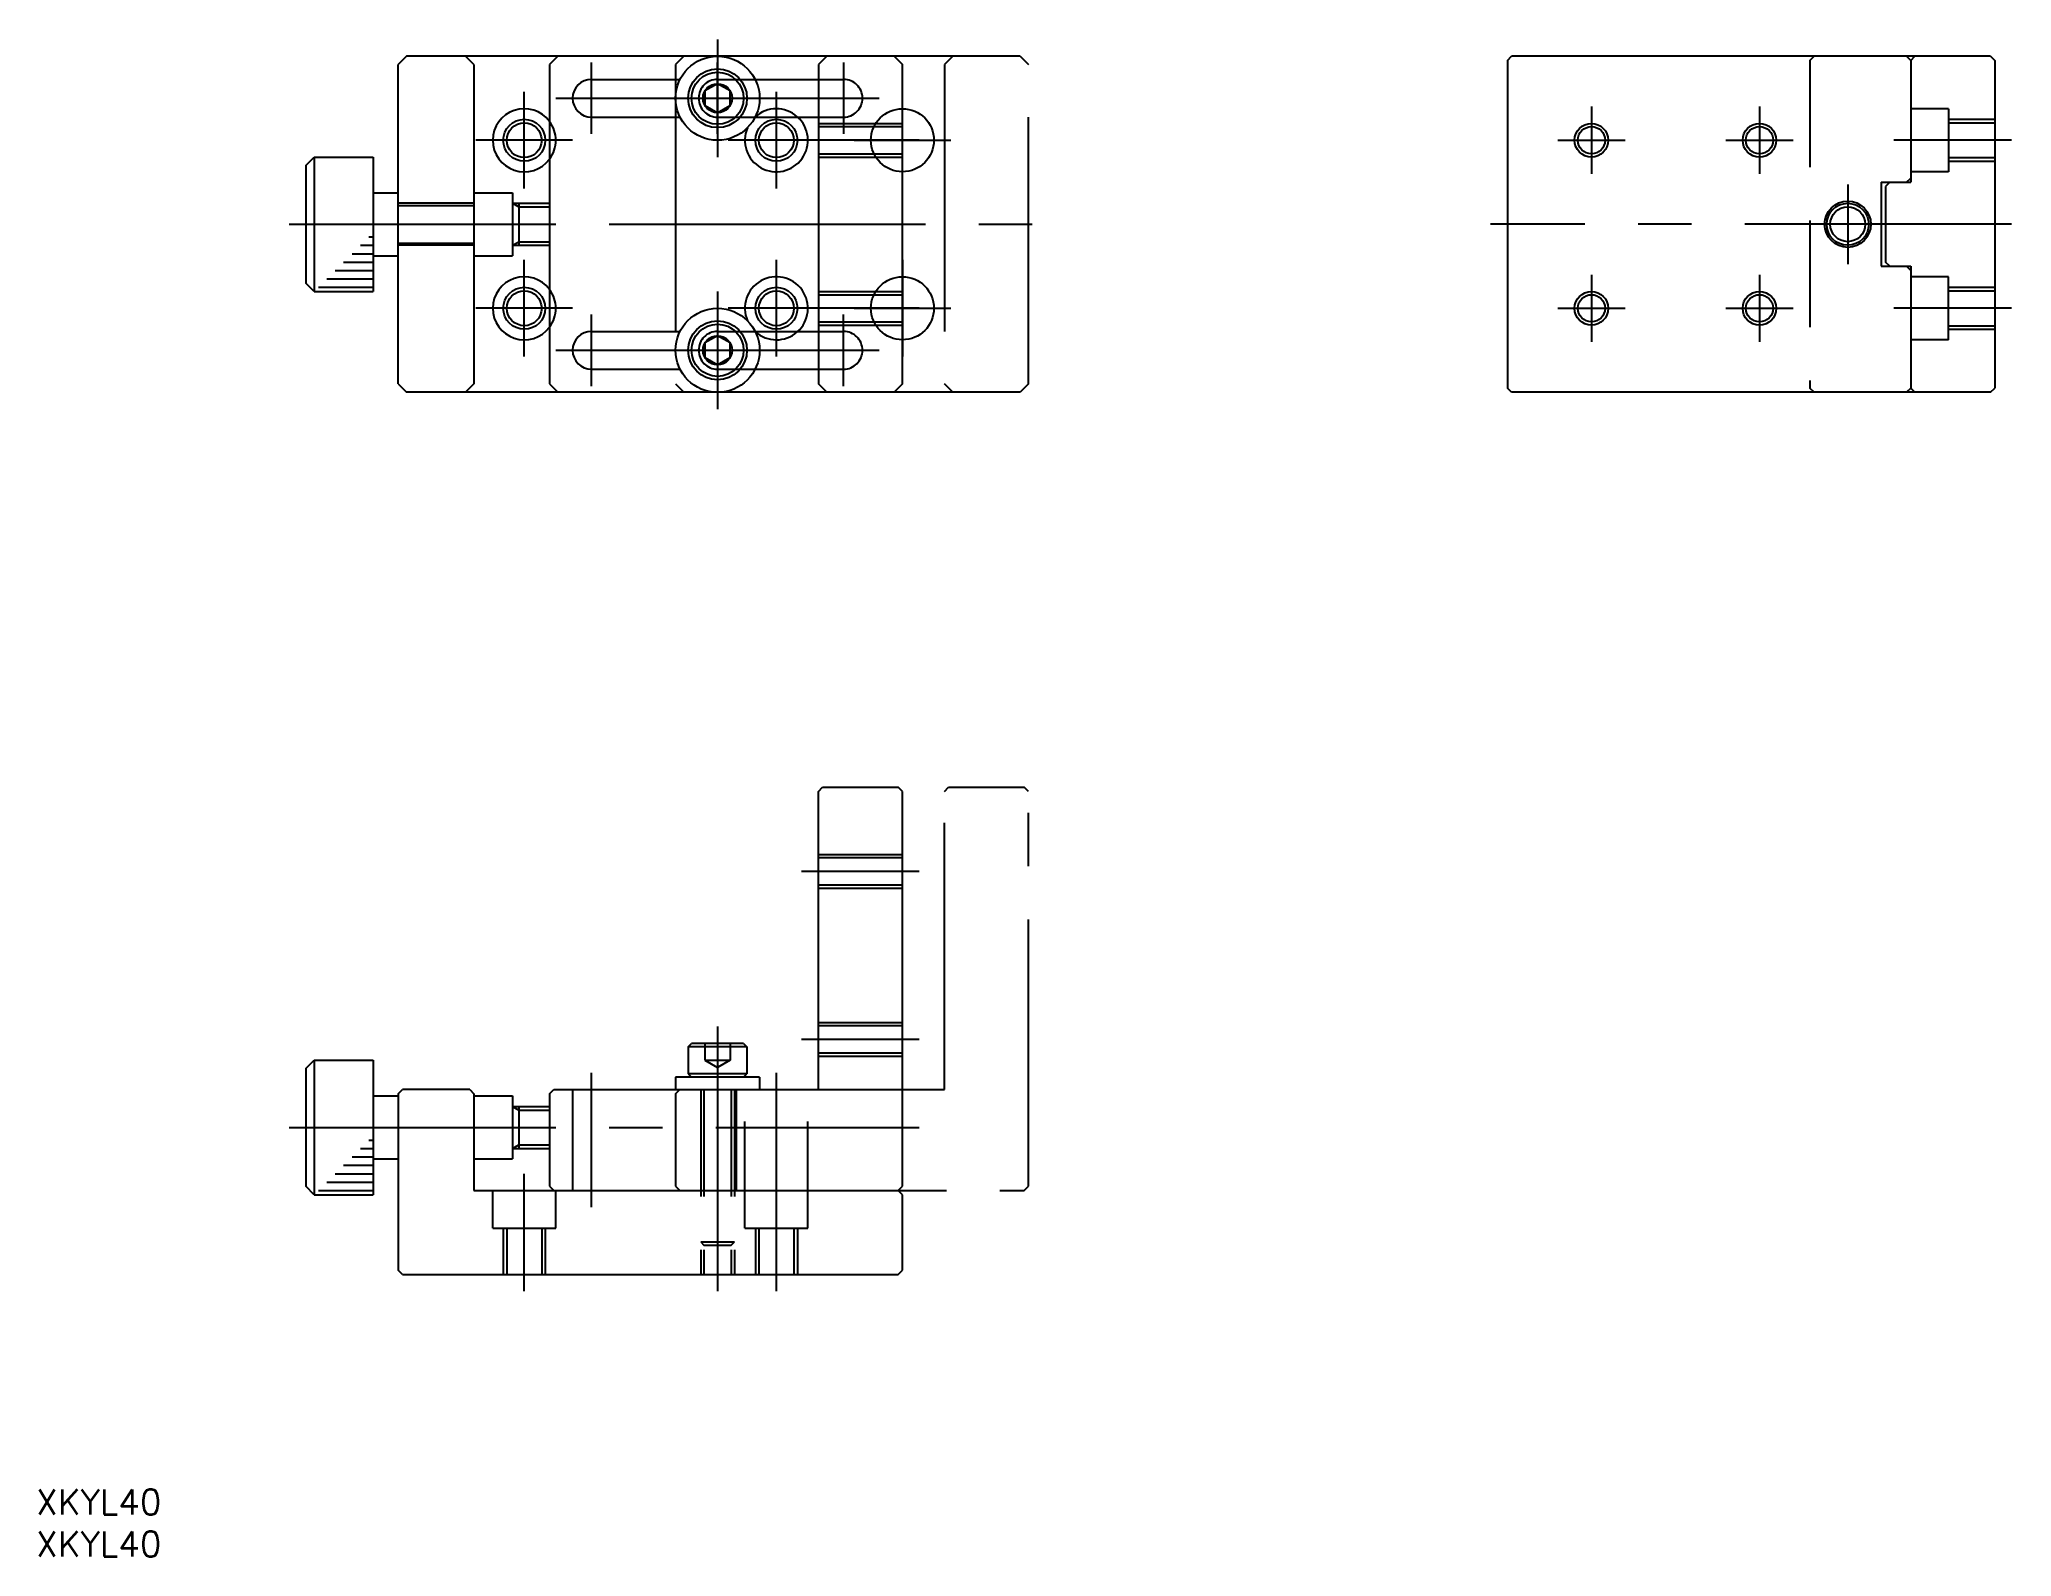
# Model space of a CAD drawing. Extents: x -58 to 177, y -34 to 147.
import ezdxf

# ---------------------------------------------------------------- set-up
doc = ezdxf.new("R2010")
doc.units = 0
for name, pattern in [('CENTER', [50.8, 31.75, -6.35, 6.35, -6.35]), ('DASHED', [19.05, 12.7, -6.35]), ('PHANTOM', [63.5, 31.75, -6.35, 6.35, -6.35, 6.35, -6.35])]:
    doc.linetypes.add(name, pattern=pattern)
doc.layers.get('0').update_dxf_attribs({"linetype": 'CONTINUOUS'})
doc.layers.add('CENTER', color=1, linetype='CENTER')
doc.styles.get("Standard").update_dxf_attribs({"font": 'txt.shx', "height": 3, "bigfont": 'bigfont.shx'})

msp = doc.modelspace()

# ---------------------------------------------------------------- linework, layer by layer
at = {"color": 7, "linetype": 'CONTINUOUS'}
for p, q in [((-14, 145), (-15, 144)), ((-15, 106), (-15, 144)), ((44, 145), (-14, 145)), ((-6, 144), (-7, 145)), ((-6, 144), (-6, 106)), ((4, 145), (3, 144)), ((3, 144), (3, 106)), ((36, 145), (35, 144)), ((35, 144), (35, 106)), ((44, 145), (45, 144)), ((45, 106), (45, 144)), ((117, 144.5), (117.5, 145)), ((117, 144.5), (117, 105.5)), ((174.5, 145), (117.5, 145)), ((165, 144.5), (164.5, 145)), ((165, 144.5), (165.5, 145)), ((165, 144.5), (165, 130)), ((174.5, 145), (175, 144.5)), ((175, 144.5), (175, 105.5)), ((8, 142.25), (18.53, 142.25)), ((23, 141.73), (21.5, 140.87)), ((21.5, 140.87), (21.5, 139.13)), ((24.5, 140.87), (23, 141.73)), ((24.5, 139.13), (24.5, 140.87)), ((21.5, 139.13), (23, 138.27)), ((23, 138.27), (24.5, 139.13)), ((8, 137.75), (18.53, 137.75)), ((-26, 132), (-25, 133)), ((-26, 132), (-26, 118)), ((-25, 133), (-18, 133)), ((-25, 133), (-25, 117)), ((-18, 133), (-18, 117)), ((161.5, 130), (165, 130)), ((161.5, 130), (161.5, 120)), ((162.5, 130), (162, 129.5)), ((162, 129.5), (162, 120.5)), ((164.5, 130), (165, 130.5)), ((-18, 128.75), (-15, 128.75)), ((-6, 127.5), (-15, 127.5)), ((-15, 127.25), (-6, 127.25)), ((-6, 128.75), (-1.4, 128.75)), ((-1.4, 128.75), (-1.4, 121.25)), ((-1.4, 127.5), (3, 127.5)), ((-0.65, 127.5), (-0.65, 122.5)), ((-19.5, 122.5), (-18, 122.5)), ((-18.5, 123.5), (-18, 123.5)), ((-15, 122.75), (-6, 122.75)), ((-6, 122.5), (-15, 122.5)), ((-1.4, 122.5), (3, 122.5)), ((-21.5, 120.5), (-18, 120.5)), ((-20.5, 121.5), (-18, 121.5)), ((-18, 121.25), (-15, 121.25)), ((-6, 121.25), (-1.4, 121.25)), ((161.5, 120), (165, 120)), ((162.5, 120), (162, 120.5)), ((164.5, 120), (165, 119.5)), ((165, 120), (165, 105.5)), ((-25, 117), (-26, 118)), ((-24.5, 117.5), (-18, 117.5)), ((-23.5, 118.5), (-18, 118.5)), ((-22.5, 119.5), (-18, 119.5)), ((-25, 117), (-18, 117)), ((8, 112.25), (18.53, 112.25)), ((23, 111.73), (21.5, 110.87)), ((21.5, 110.87), (21.5, 109.13)), ((24.5, 110.87), (23, 111.73)), ((24.5, 109.13), (24.5, 110.87)), ((21.5, 109.13), (23, 108.27)), ((23, 108.27), (24.5, 109.13)), ((-15, 106), (-14, 105)), ((-6, 106), (-7, 105)), ((3, 106), (4, 105)), ((8, 107.75), (18.53, 107.75)), ((36, 105), (35, 106)), ((45, 106), (44, 105)), ((44, 105), (-14, 105)), ((117.5, 105), (117, 105.5)), ((174.5, 105), (117.5, 105)), ((165, 105.5), (164.5, 105)), ((165.5, 105), (165, 105.5)), ((174.5, 105), (175, 105.5)), ((35, 57.5), (35.5, 58)), ((35, 22), (35, 57.5)), ((35.5, 58), (44.5, 58)), ((45, 57.5), (44.5, 58)), ((45, 10.5), (45, 57.5)), ((19.5, 27.1), (19.9, 27.5)), ((26.5, 27.1), (19.5, 27.1)), ((19.5, 27.1), (19.5, 23.9)), ((26.1, 27.5), (19.9, 27.5)), ((26.1, 27.5), (26.5, 27.1)), ((26.5, 27.1), (26.5, 23.9)), ((-26, 24.5), (-25, 25.5)), ((-26, 24.5), (-26, 10.5)), ((-25, 25.5), (-18, 25.5)), ((-25, 25.5), (-25, 9.5)), ((-18, 25.5), (-18, 9.5)), ((28, 23.5), (18, 23.5)), ((18, 23.5), (18, 22)), ((26.5, 23.9), (19.5, 23.9)), ((19.5, 23.9), (19.9, 23.5)), ((26.1, 23.5), (26.5, 23.9)), ((28, 23.5), (28, 22)), ((-18, 21.25), (-15, 21.25)), ((-15, 21.5), (-14.5, 22)), ((-15, 21.5), (-15, 0.5)), ((-6.5, 22), (-14.5, 22)), ((-6.5, 22), (-6, 21.5)), ((-6, 21.5), (-6, 10)), ((-6, 21.25), (-1.4, 21.25)), ((-1.4, 21.25), (-1.4, 13.75)), ((3, 21.5), (3.5, 22)), ((3, 21.5), (3, 10.5)), ((3.5, 22), (35, 22)), ((-1.4, 20), (3, 20)), ((-0.65, 20), (-0.65, 15)), ((-19.5, 15), (-18, 15)), ((-18.5, 16), (-18, 16)), ((-1.4, 15), (3, 15)), ((-22.5, 12), (-18, 12)), ((-21.5, 13), (-18, 13)), ((-20.5, 14), (-18, 14)), ((-18, 13.75), (-15, 13.75)), ((-6, 13.75), (-1.4, 13.75)), ((-25, 9.5), (-26, 10.5)), ((-25, 9.5), (-18, 9.5)), ((-24.5, 10), (-18, 10)), ((-23.5, 11), (-18, 11)), ((-6, 10), (44.5, 10)), ((3, 10.5), (3.5, 10)), ((44.5, 10), (45, 10.5)), ((45, 9.5), (44.5, 10)), ((45, 0.5), (45, 9.5)), ((-14.5, 0), (-15, 0.5)), ((-14.5, 0), (44.5, 0)), ((44.5, 0), (45, 0.5))]:
    msp.add_line(p, q, dxfattribs=at)
at = {"color": 3, "linetype": 'PHANTOM'}
for p, q in [((19, 145), (18, 144)), ((18, 144), (18, 106)), ((59, 145), (19, 145)), ((23, 135.75), (23, 144.25)), ((38, 144.25), (38, 135.75)), ((51, 145), (50, 144)), ((50, 144), (50, 106)), ((59, 145), (60, 144)), ((60, 106), (60, 144)), ((23, 142.25), (38, 142.25)), ((18.75, 140), (42.25, 140)), ((45, 129.25), (45, 140.75)), ((23, 137.75), (38, 137.75)), ((39.25, 135), (50.75, 135)), ((16, 125), (62, 125)), ((45, 120.75), (45, 109.25)), ((23, 114.25), (23, 105.75)), ((38, 105.75), (38, 114.25)), ((39.25, 115), (50.75, 115)), ((23, 112.25), (38, 112.25)), ((18.75, 110), (42.25, 110)), ((18, 106), (19, 105)), ((23, 107.75), (38, 107.75)), ((51, 105), (50, 106)), ((60, 106), (59, 105)), ((59, 105), (19, 105)), ((50, 57.5), (50.5, 58)), ((50, 22), (50, 57.5)), ((50.5, 58), (59.5, 58)), ((60, 57.5), (59.5, 58)), ((60, 10.5), (60, 57.5)), ((18, 21.5), (18.5, 22)), ((18, 21.5), (18, 10.5)), ((18.5, 22), (50, 22)), ((18, 10.5), (18.5, 10)), ((18.5, 10), (59.5, 10)), ((59.5, 10), (60, 10.5))]:
    msp.add_line(p, q, dxfattribs=at)
at = {"color": 3, "linetype": 'DASHED'}
for p, q in [((153, 144.5), (153.5, 145)), ((153, 144.5), (153, 105.5)), ((169.5, 138.75), (165, 138.75)), ((169.5, 138.75), (169.5, 131.25)), ((35, 137), (45, 137)), ((35, 136.62), (45, 136.62)), ((169.5, 137.5), (175, 137.5)), ((169.5, 137.07), (175, 137.07)), ((35, 133.38), (45, 133.38)), ((35, 133), (45, 133)), ((169.5, 132.93), (175, 132.93)), ((169.5, 132.5), (175, 132.5)), ((169.5, 131.25), (165, 131.25)), ((169.5, 118.75), (165, 118.75)), ((169.5, 111.25), (169.5, 118.75)), ((169.5, 117.5), (175, 117.5)), ((35, 117), (45, 117)), ((35, 116.62), (45, 116.62)), ((169.5, 117.07), (175, 117.07)), ((35, 113.38), (45, 113.38)), ((35, 113), (45, 113)), ((169.5, 112.93), (175, 112.93)), ((169.5, 111.25), (165, 111.25)), ((169.5, 112.5), (175, 112.5)), ((153.5, 105), (153, 105.5)), ((35, 50), (45, 50)), ((35, 49.62), (45, 49.62)), ((35, 46.38), (45, 46.38)), ((35, 46), (45, 46)), ((35, 30), (45, 30)), ((35, 29.62), (45, 29.62)), ((21.5, 27.5), (21.5, 25.5)), ((23, 27.5), (23, 25.5)), ((24.5, 27.5), (24.5, 25.5)), ((35, 26.38), (45, 26.38)), ((35, 26), (45, 26)), ((21.5, 25.5), (23, 24.63)), ((21.5, 25.5), (24.5, 25.5)), ((24.5, 25.5), (23, 24.63)), ((5.75, 22), (5.75, 10)), ((21, 22), (21, 0)), ((21.38, 22), (21.38, 0)), ((24.62, 22), (24.62, 0)), ((25, 22), (25, 0)), ((25.25, 10), (25.25, 22)), ((26.25, 5.5), (26.25, 22)), ((33.75, 5.5), (33.75, 22)), ((-3.75, 5.5), (-3.75, 10)), ((3.75, 5.5), (3.75, 10)), ((-3.75, 5.5), (3.75, 5.5)), ((-2.5, 5.5), (-2.5, 0)), ((-2.07, 5.5), (-2.07, 0)), ((2.07, 5.5), (2.07, 0)), ((2.5, 5.5), (2.5, 0)), ((26.25, 5.5), (33.75, 5.5)), ((27.5, 5.5), (27.5, 0)), ((27.93, 5.5), (27.93, 0)), ((32.07, 5.5), (32.07, 0)), ((32.5, 5.5), (32.5, 0)), ((21, 3.88), (25, 3.88)), ((21, 3.88), (21.38, 3.5)), ((21.38, 3.5), (24.62, 3.5)), ((24.62, 3.5), (25, 3.88))]:
    msp.add_line(p, q, dxfattribs=at)
at = {"color": 3, "linetype": 'CONTINUOUS'}
for p, q in [((-1.4, 127.5), (-0.65, 127.07)), ((-0.65, 127.07), (3, 127.07)), ((-1.4, 122.5), (-0.65, 122.93)), ((-0.65, 122.93), (3, 122.93)), ((-1.4, 20), (-0.65, 19.57)), ((-0.65, 19.57), (3, 19.57)), ((-1.4, 15), (-0.65, 15.43)), ((-0.65, 15.43), (3, 15.43))]:
    msp.add_line(p, q, dxfattribs=at)
at = {"color": 7, "linetype": 'CONTINUOUS'}
for centre, radius in [((23, 140), 5), ((23, 140), 3.5), ((23, 140), 3.1), ((23, 140), 1.73), ((0, 135), 2.07), ((30, 135), 2.07), ((127, 135), 1.62), ((147, 135), 1.62), ((157.5, 125), 2.75), ((157.5, 125), 2.5), ((0, 115), 2.07), ((30, 115), 2.07), ((127, 115), 1.62), ((147, 115), 1.62), ((23, 110), 5), ((23, 110), 3.5), ((23, 110), 3.1), ((23, 110), 1.73)]:
    msp.add_circle(centre, radius, dxfattribs=at)
at = {"color": 3, "linetype": 'PHANTOM'}
for centre in [(45, 135), (45, 115)]:
    msp.add_circle(centre, 3.75, dxfattribs=at)
at = {"color": 3, "linetype": 'CONTINUOUS'}
for centre, radius in [((0, 135), 2.5), ((30, 135), 2.5), ((127, 135), 2), ((147, 135), 2), ((157.5, 125), 2.07), ((0, 115), 2.5), ((30, 115), 2.5), ((127, 115), 2), ((147, 115), 2)]:
    msp.add_circle(centre, radius, dxfattribs=at)
at = {"color": 7, "linetype": 'CONTINUOUS'}
for centre, radius, start, end in [((8, 140), 2.25, 90, 270), ((0, 135), 3.75, 36.8699, 323.1301), ((30, 135), 3.75, 156.6534, 132.2713), ((0, 115), 3.75, 36.8699, 323.1301), ((30, 115), 3.75, 227.7287, 203.3466), ((8, 110), 2.25, 90, 270)]:
    msp.add_arc(centre, radius, start, end, dxfattribs=at)
at = {"color": 3, "linetype": 'PHANTOM'}
for centre, start, end in [((23, 140), 90, 270), ((38, 140), 270, 90), ((23, 110), 90, 270), ((38, 110), 270, 90)]:
    msp.add_arc(centre, 2.25, start, end, dxfattribs=at)
at = {"color": 3, "linetype": 'DASHED'}
for centre in [(0, 135), (0, 115)]:
    msp.add_arc(centre, 3.75, 323.1301, 36.8699, dxfattribs=at)
at = {"layer": 'CENTER', "color": 1, "linetype": 'CENTER'}
for p, q in [((23, 147), (23, 133)), ((8, 135.75), (8, 144.25)), ((0, 129.25), (0, 140.75)), ((3.75, 140), (30, 140)), ((30, 129.25), (30, 140.75)), ((127, 139), (127, 131)), ((147, 139), (147, 131)), ((5.75, 135), (-5.75, 135)), ((47, 135), (24.25, 135)), ((123, 135), (131, 135)), ((143, 135), (151, 135)), ((177, 135), (163, 135)), ((157.5, 129.75), (157.5, 120.25)), ((-28, 125), (47, 125)), ((177, 125), (115, 125)), ((0, 109.25), (0, 120.75)), ((30, 109.25), (30, 120.75)), ((127, 119), (127, 111)), ((147, 119), (147, 111)), ((23, 117), (23, 103)), ((5.75, 115), (-5.75, 115)), ((8, 105.75), (8, 114.25)), ((47, 115), (24.25, 115)), ((123, 115), (131, 115)), ((143, 115), (151, 115)), ((177, 115), (163, 115)), ((3.75, 110), (30, 110)), ((33, 48), (47, 48)), ((23, 29.5), (23, -2)), ((33, 28), (47, 28)), ((8, 8), (8, 24)), ((30, -2), (30, 24)), ((-28, 17.5), (47, 17.5)), ((0, -2), (0, 12))]:
    msp.add_line(p, q, dxfattribs=at)

# ---------------------------------------------------------------- texts
at = {"color": 7, "linetype": 'CONTINUOUS'}
for p in [(-58.09, -28.57), (-58.09, -33.57)]:
    msp.add_text('XKYL40', height=3, dxfattribs=at).set_placement(p)

doc.saveas('drawing.dxf')
